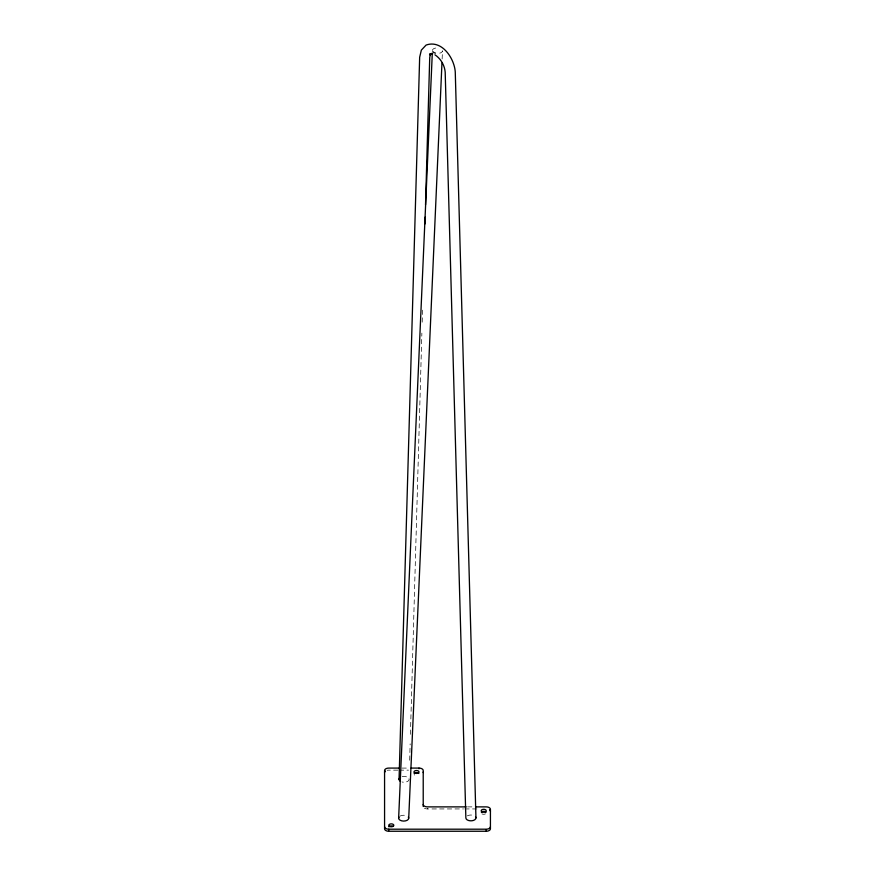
<?xml version="1.0" encoding="UTF-8"?>
<svg xmlns="http://www.w3.org/2000/svg" width="875" height="875" viewBox="0 0 875 875"><rect width="100%" height="100%" fill="white"/><g stroke="black" fill="none" stroke-linecap="round" stroke-linejoin="round"><path stroke-width="0.66" stroke-dasharray="4.38 3.28" d="M409.686 760.244L410.156 743.87M410.43 734.322L421.87 333.102M422.188 322.175L422.537 309.892M442.127 58.997L442.488 50.805A5.042 2.756 2.5 0 1 437.456 53.408M401.92 768.086L408.505 768.086M397.983 770.142L388.773 770.142A4.2 2.428 0 0 0 387.231 770.306M399.295 770.142L408.505 770.142M467.512 806.881L474.195 806.881M424.452 808.227A4.2 2.428 0 0 0 427.416 808.938L463.498 808.938M464.844 808.938L479.544 808.938M427.416 808.248L427.416 808.938M402.172 776.661A5.042 2.909 0 0 1 409.139 779.352A5.042 2.909 0 0 1 402.172 782.042M467.337 815.861A5.042 2.909 0 0 1 474.458 815.861M400.116 816.102A5.042 2.909 0 0 1 405.617 815.467M432.414 50.498A5.042 2.756 2.5 0 1 437.456 47.895M414.717 775.053A2.516 1.455 0 0 1 414.159 774.55M485.483 813.848A2.516 1.455 0 0 1 481.917 813.848"/><path stroke-width="1.31" d="M399.066 779.352L419.661 57.236L421.345 50.127L426.092 45.073C441.809 39.43 454.344 58.209 455.262 71.98L475.945 817.917M424.988 223.923L425.184 217.098M425.534 204.816L429.734 57.422L430.544 53.648L430.073 55.125L431.484 53.561M398.639 818.158L432.294 53.222M408.723 818.158L441.952 63.098M431.058 53.845L429.57 54.294L432.731 53.78L431.233 53.463M399.295 768.086L388.773 768.086A4.2 2.428 0 0 0 384.573 770.503L384.573 828.822A4.2 2.428 0 0 0 388.773 831.25L486.227 831.25A4.2 2.428 0 0 0 490.427 828.822L490.427 809.309A4.2 2.428 0 0 0 486.227 806.881L475.53 806.881M411.13 768.086L419.016 768.086A4.2 2.428 0 0 1 423.216 770.503L423.216 806.509M466.178 806.881L427.416 806.881A4.2 2.428 0 0 1 423.216 804.453M384.573 826.766A4.2 2.428 0 0 0 388.773 829.194L486.227 829.194A4.2 2.428 0 0 0 490.427 826.766M434.941 54.797C440.759 58.647 444.588 65.22 445.189 72.166L465.861 817.917A5.042 2.909 0 0 0 471.877 820.772A5.042 2.909 0 0 0 475.552 816.802M486.227 829.883L486.227 831.25M419.016 768.086L419.016 768.764M388.773 829.194L388.773 830.561M400.542 781.408A5.042 2.909 0 0 1 399.448 778.236M435.455 53.123A5.042 2.756 2.5 0 1 432.83 51.603M408.341 817.042A5.042 2.909 0 0 1 403.681 821.078A5.042 2.909 0 0 1 399.022 817.042M414.159 773.489A2.516 1.455 0 0 1 416.5 772.559A2.516 1.455 0 0 1 418.841 773.489M388.948 826.831A2.516 1.455 0 0 1 393.083 826.339M481.359 812.284A2.516 1.455 0 0 1 483.7 811.366A2.516 1.455 0 0 1 486.052 812.284M384.573 772.559A4.2 2.428 0 0 1 385.514 771.039M423.15 772.122A4.2 2.428 0 0 1 423.216 772.559M489.486 809.834A4.2 2.428 0 0 1 490.427 811.366M414.52 772.866A2.516 1.455 0 0 0 418.841 772.494A2.516 1.455 0 0 0 416.128 770.525A2.516 1.455 0 0 0 414.52 772.866M389.32 826.219A2.516 1.455 0 0 0 393.641 825.847A2.516 1.455 0 0 0 390.928 823.878A2.516 1.455 0 0 0 389.32 826.219M481.731 811.661A2.516 1.455 0 0 0 486.052 811.3A2.516 1.455 0 0 0 483.339 809.32A2.516 1.455 0 0 0 481.731 811.661"/></g></svg>
